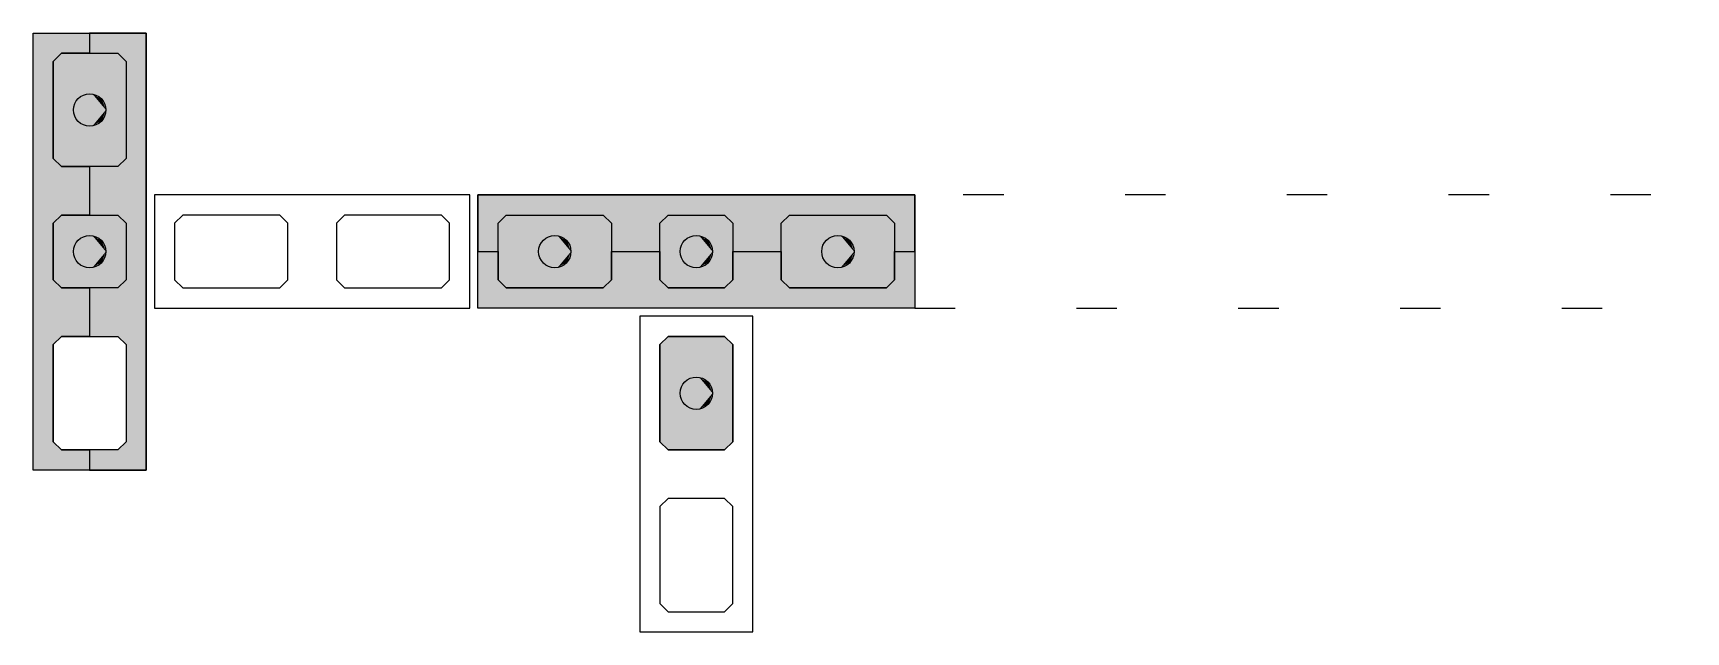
# Model space of a CAD drawing. Extents: x -1.9 to 86, y -1.6 to 60.9.
# Drawn here: x 22.161 to 26.247, y 42.247 to 43.727 of the extents above; entities that cross this region are included whole.
import ezdxf

# ---------------------------------------------------------------- set-up
doc = ezdxf.new("R2010")
doc.units = 0
doc.header["$MEASUREMENT"] = 0
doc.linetypes.add('ESTILO_TQS_0002', pattern=[0.4, 0.1, -0.3])
for name, color, linetype in [('PENA_01', 1, 'CONTINUOUS'), ('PENA_02', 2, 'CONTINUOUS'), ('PENA_03', 3, 'CONTINUOUS'), ('PENA_11', 252, 'CONTINUOUS'), ('PENA_19', 240, 'CONTINUOUS')]:
    doc.layers.add(name, color=color, linetype=linetype)

msp = doc.modelspace()

# ---------------------------------------------------------------- linework, layer by layer
at = {"layer": 'PENA_01', "linetype": 'Continuous'}
for points in [[(22.3706, 43.6771), (22.3906, 43.6571), (22.3906, 43.4171), (22.3706, 43.3971), (22.2306, 43.3971), (22.2106, 43.4171), (22.2106, 43.6571), (22.2306, 43.6771), (22.3706, 43.6771)], [(22.3706, 43.2771), (22.3906, 43.2571), (22.3906, 43.1171), (22.3706, 43.0971), (22.2306, 43.0971), (22.2106, 43.1171), (22.2106, 43.2571), (22.2306, 43.2771), (22.3706, 43.2771)], [(22.7906, 43.2571), (22.7706, 43.2771), (22.5306, 43.2771), (22.5106, 43.2571), (22.5106, 43.1171), (22.5306, 43.0971), (22.7706, 43.0971), (22.7906, 43.1171), (22.7906, 43.2571)], [(23.1906, 43.2571), (23.1706, 43.2771), (22.9306, 43.2771), (22.9106, 43.2571), (22.9106, 43.1171), (22.9306, 43.0971), (23.1706, 43.0971), (23.1906, 43.1171), (23.1906, 43.2571)], [(23.3106, 43.2571), (23.3306, 43.2771), (23.5706, 43.2771), (23.5906, 43.2571), (23.5906, 43.1171), (23.5706, 43.0971), (23.3306, 43.0971), (23.3106, 43.1171), (23.3106, 43.2571)], [(23.7106, 43.2571), (23.7306, 43.2771), (23.8706, 43.2771), (23.8906, 43.2571), (23.8906, 43.1171), (23.8706, 43.0971), (23.7306, 43.0971), (23.7106, 43.1171), (23.7106, 43.2571)], [(24.0106, 43.2571), (24.0306, 43.2771), (24.2706, 43.2771), (24.2906, 43.2571), (24.2906, 43.1171), (24.2706, 43.0971), (24.0306, 43.0971), (24.0106, 43.1171), (24.0106, 43.2571)], [(22.3706, 42.9771), (22.3906, 42.9571), (22.3906, 42.7171), (22.3706, 42.6971), (22.2306, 42.6971), (22.2106, 42.7171), (22.2106, 42.9571), (22.2306, 42.9771), (22.3706, 42.9771)], [(23.8706, 42.6971), (23.8906, 42.7171), (23.8906, 42.9571), (23.8706, 42.9771), (23.7306, 42.9771), (23.7106, 42.9571), (23.7106, 42.7171), (23.7306, 42.6971), (23.8706, 42.6971)], [(23.8706, 42.2971), (23.8906, 42.3171), (23.8906, 42.5571), (23.8706, 42.5771), (23.7306, 42.5771), (23.7106, 42.5571), (23.7106, 42.3171), (23.7306, 42.2971), (23.8706, 42.2971)]]:
    msp.add_lwpolyline(points, dxfattribs=at)
at = {"layer": 'PENA_02', "linetype": 'Continuous'}
for p, q in [((22.1606, 42.6471), (22.1606, 43.7271)), ((22.1606, 43.7271), (22.4406, 43.7271)), ((22.4406, 43.7271), (22.4406, 42.6471)), ((23.2606, 43.3271), (24.3406, 43.3271)), ((23.2606, 43.0471), (23.2606, 43.3271)), ((24.3406, 43.3271), (24.3406, 43.0471)), ((24.3406, 43.0471), (23.2606, 43.0471)), ((22.4406, 42.6471), (22.1606, 42.6471))]:
    msp.add_line(p, q, dxfattribs=at)
for points in [[(23.2406, 43.3271), (22.4606, 43.3271), (22.4606, 43.0471), (23.2406, 43.0471), (23.2406, 43.3271)], [(23.9406, 42.2471), (23.9406, 43.0271), (23.6606, 43.0271), (23.6606, 42.2471), (23.9406, 42.2471)]]:
    msp.add_lwpolyline(points, dxfattribs=at)
at = {"layer": 'PENA_03', "linetype": 'Continuous'}
for points in [[(22.2306, 43.3971), (22.2106, 43.4171), (22.2106, 43.6571), (22.2306, 43.6771), (22.3706, 43.6771), (22.3906, 43.6571), (22.3906, 43.4171), (22.3706, 43.3971), (22.2306, 43.3971)], [(22.3906, 43.1171), (22.3706, 43.0971), (22.2306, 43.0971), (22.2106, 43.1171), (22.2106, 43.2571), (22.2306, 43.2771), (22.3706, 43.2771), (22.3906, 43.2571), (22.3906, 43.1171)], [(23.5906, 43.1171), (23.5706, 43.0971), (23.3306, 43.0971), (23.3106, 43.1171), (23.3106, 43.2571), (23.3306, 43.2771), (23.5706, 43.2771), (23.5906, 43.2571), (23.5906, 43.1171)], [(23.8906, 43.1171), (23.8706, 43.0971), (23.7306, 43.0971), (23.7106, 43.1171), (23.7106, 43.2571), (23.7306, 43.2771), (23.8706, 43.2771), (23.8906, 43.2571), (23.8906, 43.1171)], [(24.2906, 43.1171), (24.2706, 43.0971), (24.0306, 43.0971), (24.0106, 43.1171), (24.0106, 43.2571), (24.0306, 43.2771), (24.2706, 43.2771), (24.2906, 43.2571), (24.2906, 43.1171)], [(23.7306, 42.6971), (23.7106, 42.7171), (23.7106, 42.9571), (23.7306, 42.9771), (23.8706, 42.9771), (23.8906, 42.9571), (23.8906, 42.7171), (23.8706, 42.6971), (23.7306, 42.6971)]]:
    msp.add_lwpolyline(points, dxfattribs=at)
at = {"layer": 'PENA_03', "linetype": 'ESTILO_TQS_0002'}
msp.add_lwpolyline([(24.3406, 43.3271), (24.3406, 43.0471), (27.3606, 43.0471), (27.3606, 43.3271), (24.3406, 43.3271)], dxfattribs=at)
at = {"layer": 'PENA_03', "linetype": 'Continuous'}
for centre in [(22.3006, 43.5371), (22.3006, 43.1871), (23.4506, 43.1871), (23.8006, 43.1871), (24.1506, 43.1871), (23.8006, 42.8371)]:
    msp.add_circle(centre, 0.04, dxfattribs=at)
for points in [[(22.3406, 43.5371), (22.2806, 43.5718), (22.2631, 43.5508)], [(22.3406, 43.5371), (22.3076, 43.5765), (22.2806, 43.5718)], [(22.3406, 43.5371), (22.3313, 43.5628), (22.3076, 43.5765)], [(22.3406, 43.5371), (22.2631, 43.5508), (22.2631, 43.5234)], [(22.3406, 43.5371), (22.2631, 43.5234), (22.2806, 43.5025)], [(22.3406, 43.5371), (22.2806, 43.5025), (22.3076, 43.4977)], [(22.3406, 43.5371), (22.3076, 43.4977), (22.3313, 43.5114)], [(22.3406, 43.5371), (22.3313, 43.5114), (22.3406, 43.5371)], [(22.3406, 43.1871), (22.2806, 43.2218), (22.2631, 43.2008)], [(22.3406, 43.1871), (22.2631, 43.2008), (22.2631, 43.1734)], [(22.3406, 43.1871), (22.3076, 43.2265), (22.2806, 43.2218)], [(22.3406, 43.1871), (22.3313, 43.2128), (22.3076, 43.2265)], [(23.4906, 43.1871), (23.4306, 43.2218), (23.4131, 43.2008)], [(23.4906, 43.1871), (23.4131, 43.2008), (23.4131, 43.1734)], [(23.4906, 43.1871), (23.4576, 43.2265), (23.4306, 43.2218)], [(23.4906, 43.1871), (23.4813, 43.2128), (23.4576, 43.2265)], [(23.8406, 43.1871), (23.7806, 43.2218), (23.7631, 43.2008)], [(23.8406, 43.1871), (23.7631, 43.2008), (23.7631, 43.1734)], [(23.8406, 43.1871), (23.8076, 43.2265), (23.7806, 43.2218)], [(23.8406, 43.1871), (23.8313, 43.2128), (23.8076, 43.2265)], [(24.1906, 43.1871), (24.1306, 43.2218), (24.1131, 43.2008)], [(24.1906, 43.1871), (24.1131, 43.2008), (24.1131, 43.1734)], [(24.1906, 43.1871), (24.1576, 43.2265), (24.1306, 43.2218)], [(24.1906, 43.1871), (24.1813, 43.2128), (24.1576, 43.2265)], [(22.3406, 43.1871), (22.2631, 43.1734), (22.2806, 43.1525)], [(22.3406, 43.1871), (22.2806, 43.1525), (22.3076, 43.1477)], [(22.3406, 43.1871), (22.3076, 43.1477), (22.3313, 43.1614)], [(22.3406, 43.1871), (22.3313, 43.1614), (22.3406, 43.1871)], [(23.4906, 43.1871), (23.4131, 43.1734), (23.4306, 43.1525)], [(23.4906, 43.1871), (23.4306, 43.1525), (23.4576, 43.1477)], [(23.4906, 43.1871), (23.4576, 43.1477), (23.4813, 43.1614)], [(23.4906, 43.1871), (23.4813, 43.1614), (23.4906, 43.1871)], [(23.8406, 43.1871), (23.7631, 43.1734), (23.7806, 43.1525)], [(23.8406, 43.1871), (23.7806, 43.1525), (23.8076, 43.1477)], [(23.8406, 43.1871), (23.8076, 43.1477), (23.8313, 43.1614)], [(23.8406, 43.1871), (23.8313, 43.1614), (23.8406, 43.1871)], [(24.1906, 43.1871), (24.1131, 43.1734), (24.1306, 43.1525)], [(24.1906, 43.1871), (24.1306, 43.1525), (24.1576, 43.1477)], [(24.1906, 43.1871), (24.1576, 43.1477), (24.1813, 43.1614)], [(24.1906, 43.1871), (24.1813, 43.1614), (24.1906, 43.1871)], [(23.8406, 42.8371), (23.7806, 42.8718), (23.7631, 42.8508)], [(23.8406, 42.8371), (23.8076, 42.8765), (23.7806, 42.8718)], [(23.8406, 42.8371), (23.8313, 42.8628), (23.8076, 42.8765)], [(23.8406, 42.8371), (23.7631, 42.8508), (23.7631, 42.8234)], [(23.8406, 42.8371), (23.7631, 42.8234), (23.7806, 42.8025)], [(23.8406, 42.8371), (23.7806, 42.8025), (23.8076, 42.7977)], [(23.8406, 42.8371), (23.8076, 42.7977), (23.8313, 42.8114)], [(23.8406, 42.8371), (23.8313, 42.8114), (23.8406, 42.8371)]]:
    msp.add_solid(points, dxfattribs=at)
at = {"layer": 'PENA_11', "linetype": 'Continuous'}
for points in [[(22.2306, 43.3971), (22.2106, 43.6571), (22.2306, 43.6771)], [(22.2306, 43.3971), (22.2106, 43.4171), (22.2106, 43.6571)], [(22.2306, 43.3971), (22.2306, 43.6771), (22.3706, 43.6771)], [(22.2306, 43.3971), (22.3706, 43.6771), (22.3906, 43.6571)], [(22.2306, 43.3971), (22.3906, 43.6571), (22.3906, 43.4171)], [(22.2306, 43.3971), (22.3906, 43.4171), (22.3706, 43.3971)], [(22.2306, 43.3971), (22.3706, 43.3971), (22.2306, 43.3971)], [(22.3906, 43.1171), (22.2106, 43.2571), (22.2306, 43.2771)], [(22.3906, 43.1171), (22.2106, 43.1171), (22.2106, 43.2571)], [(22.3906, 43.1171), (22.2306, 43.2771), (22.3706, 43.2771)], [(22.3906, 43.1171), (22.3706, 43.2771), (22.3906, 43.2571)], [(22.3906, 43.1171), (22.3906, 43.2571), (22.3906, 43.1171)], [(23.5906, 43.1171), (23.3106, 43.2571), (23.3306, 43.2771)], [(23.5906, 43.1171), (23.3106, 43.1171), (23.3106, 43.2571)], [(23.5906, 43.1171), (23.3306, 43.2771), (23.5706, 43.2771)], [(23.5906, 43.1171), (23.5706, 43.2771), (23.5906, 43.2571)], [(23.5906, 43.1171), (23.5906, 43.2571), (23.5906, 43.1171)], [(23.8906, 43.1171), (23.7106, 43.2571), (23.7306, 43.2771)], [(23.8906, 43.1171), (23.7106, 43.1171), (23.7106, 43.2571)], [(23.8906, 43.1171), (23.7306, 43.2771), (23.8706, 43.2771)], [(23.8906, 43.1171), (23.8706, 43.2771), (23.8906, 43.2571)], [(23.8906, 43.1171), (23.8906, 43.2571), (23.8906, 43.1171)], [(24.2906, 43.1171), (24.0106, 43.2571), (24.0306, 43.2771)], [(24.2906, 43.1171), (24.0106, 43.1171), (24.0106, 43.2571)], [(24.2906, 43.1171), (24.0306, 43.2771), (24.2706, 43.2771)], [(24.2906, 43.1171), (24.2706, 43.2771), (24.2906, 43.2571)], [(24.2906, 43.1171), (24.2906, 43.2571), (24.2906, 43.1171)], [(22.3906, 43.1171), (22.2306, 43.0971), (22.2106, 43.1171)], [(22.3906, 43.1171), (22.3706, 43.0971), (22.2306, 43.0971)], [(23.5906, 43.1171), (23.3306, 43.0971), (23.3106, 43.1171)], [(23.5906, 43.1171), (23.5706, 43.0971), (23.3306, 43.0971)], [(23.8906, 43.1171), (23.7306, 43.0971), (23.7106, 43.1171)], [(23.8906, 43.1171), (23.8706, 43.0971), (23.7306, 43.0971)], [(24.2906, 43.1171), (24.0306, 43.0971), (24.0106, 43.1171)], [(24.2906, 43.1171), (24.2706, 43.0971), (24.0306, 43.0971)], [(23.7306, 42.6971), (23.7106, 42.9571), (23.7306, 42.9771)], [(23.7306, 42.6971), (23.7106, 42.7171), (23.7106, 42.9571)], [(23.7306, 42.6971), (23.7306, 42.9771), (23.8706, 42.9771)], [(23.7306, 42.6971), (23.8706, 42.9771), (23.8906, 42.9571)], [(23.7306, 42.6971), (23.8906, 42.9571), (23.8906, 42.7171)], [(23.7306, 42.6971), (23.8906, 42.7171), (23.8706, 42.6971)], [(23.7306, 42.6971), (23.8706, 42.6971), (23.7306, 42.6971)]]:
    msp.add_solid(points, dxfattribs=at)
at = {"layer": 'PENA_19', "linetype": 'Continuous'}
for points in [[(22.3006, 43.7271), (22.3006, 43.6771), (22.2306, 43.6771), (22.2106, 43.6571), (22.2106, 43.4171), (22.2306, 43.3971), (22.3006, 43.3971), (22.3006, 43.2771), (22.2306, 43.2771), (22.2106, 43.2571), (22.2106, 43.1171), (22.2306, 43.0971), (22.3006, 43.0971), (22.3006, 42.9771), (22.2306, 42.9771), (22.2106, 42.9571), (22.2106, 42.7171), (22.2306, 42.6971), (22.3006, 42.6971), (22.3006, 42.6471), (22.1606, 42.6471), (22.1606, 43.7271), (22.3006, 43.7271)], [(22.3006, 43.7271), (22.3006, 43.6771), (22.3706, 43.6771), (22.3906, 43.6571), (22.3906, 43.4171), (22.3706, 43.3971), (22.3006, 43.3971), (22.3006, 43.2771), (22.3706, 43.2771), (22.3906, 43.2571), (22.3906, 43.1171), (22.3706, 43.0971), (22.3006, 43.0971), (22.3006, 42.9771), (22.3706, 42.9771), (22.3906, 42.9571), (22.3906, 42.7171), (22.3706, 42.6971), (22.3006, 42.6971), (22.3006, 42.6471), (22.4406, 42.6471), (22.4406, 43.7271), (22.3006, 43.7271)], [(23.2606, 43.1871), (23.3106, 43.1871), (23.3106, 43.2571), (23.3306, 43.2771), (23.5706, 43.2771), (23.5906, 43.2571), (23.5906, 43.1871), (23.7106, 43.1871), (23.7106, 43.2571), (23.7306, 43.2771), (23.8706, 43.2771), (23.8906, 43.2571), (23.8906, 43.1871), (24.0106, 43.1871), (24.0106, 43.2571), (24.0306, 43.2771), (24.2706, 43.2771), (24.2906, 43.2571), (24.2906, 43.1871), (24.3406, 43.1871), (24.3406, 43.3271), (23.2606, 43.3271), (23.2606, 43.1871)], [(23.2606, 43.1871), (23.3106, 43.1871), (23.3106, 43.1171), (23.3306, 43.0971), (23.5706, 43.0971), (23.5906, 43.1171), (23.5906, 43.1871), (23.7106, 43.1871), (23.7106, 43.1171), (23.7306, 43.0971), (23.8706, 43.0971), (23.8906, 43.1171), (23.8906, 43.1871), (24.0106, 43.1871), (24.0106, 43.1171), (24.0306, 43.0971), (24.2706, 43.0971), (24.2906, 43.1171), (24.2906, 43.1871), (24.3406, 43.1871), (24.3406, 43.0471), (23.2606, 43.0471), (23.2606, 43.1871)]]:
    msp.add_lwpolyline(points, dxfattribs=at)
for points in [[(22.2306, 43.6771), (22.2106, 43.6571), (22.1606, 43.7271)], [(22.2306, 43.6771), (22.1606, 43.7271), (22.3006, 43.7271)], [(22.1606, 43.7271), (22.2106, 43.6571), (22.1606, 42.6471)], [(22.2306, 43.6771), (22.3006, 43.7271), (22.3006, 43.6771)], [(22.3006, 43.7271), (22.3706, 43.6771), (22.4406, 43.7271)], [(22.3006, 43.7271), (22.3006, 43.6771), (22.3706, 43.6771)], [(22.4406, 43.7271), (22.3706, 43.6771), (22.3906, 43.6571)], [(22.4406, 43.7271), (22.3906, 43.6571), (22.4406, 42.6471)], [(22.1606, 42.6471), (22.2106, 43.6571), (22.2106, 42.7171)], [(22.2106, 42.7171), (22.2106, 43.6571), (22.2106, 43.4171)], [(22.4406, 42.6471), (22.3906, 43.6571), (22.3906, 43.4171)], [(22.2106, 43.4171), (22.2106, 42.7171), (22.2106, 43.2571)], [(22.2306, 43.3971), (22.2106, 43.2571), (22.2106, 43.4171)], [(22.3906, 43.2571), (22.3906, 43.4171), (22.3706, 43.3971)], [(22.4406, 42.6471), (22.3906, 43.4171), (22.3906, 43.2571)], [(22.2306, 43.2771), (22.2106, 43.2571), (22.2306, 43.3971)], [(22.2306, 43.2771), (22.2306, 43.3971), (22.3006, 43.3971)], [(22.2306, 43.2771), (22.3006, 43.3971), (22.3006, 43.2771)], [(22.3706, 43.3971), (22.3006, 43.3971), (22.3706, 43.2771)], [(22.3006, 43.3971), (22.3006, 43.2771), (22.3706, 43.2771)], [(22.3906, 43.2571), (22.3706, 43.3971), (22.3706, 43.2771)], [(24.3406, 43.3271), (23.2606, 43.3271), (23.3306, 43.2771)], [(23.2606, 43.3271), (23.2606, 43.1871), (23.3106, 43.1871)], [(23.2606, 43.3271), (23.3106, 43.1871), (23.3106, 43.2571)], [(23.2606, 43.3271), (23.3106, 43.2571), (23.3306, 43.2771)], [(24.3406, 43.3271), (23.3306, 43.2771), (23.5706, 43.2771)], [(24.3406, 43.3271), (23.5706, 43.2771), (23.7306, 43.2771)], [(24.3406, 43.3271), (23.7306, 43.2771), (23.8706, 43.2771)], [(24.3406, 43.3271), (23.8706, 43.2771), (23.8906, 43.2571)], [(24.3406, 43.3271), (23.8906, 43.2571), (24.0306, 43.2771)], [(24.3406, 43.3271), (24.0306, 43.2771), (24.2706, 43.2771)], [(24.3406, 43.3271), (24.2706, 43.2771), (24.2906, 43.2571)], [(24.3406, 43.3271), (24.2906, 43.2571), (24.3406, 43.1871)], [(22.2106, 43.2571), (22.2106, 42.7171), (22.2106, 43.1171)], [(22.3906, 43.1171), (22.4406, 42.6471), (22.3906, 43.2571)], [(23.5906, 43.2571), (23.7306, 43.2771), (23.5706, 43.2771)], [(23.5906, 43.2571), (23.7106, 43.2571), (23.7306, 43.2771)], [(23.5906, 43.2571), (23.5906, 43.1871), (23.7106, 43.1871)], [(23.5906, 43.2571), (23.7106, 43.1871), (23.7106, 43.2571)], [(23.8906, 43.2571), (24.0106, 43.2571), (24.0306, 43.2771)], [(23.8906, 43.2571), (23.8906, 43.1871), (24.0106, 43.1871)], [(23.8906, 43.2571), (24.0106, 43.1871), (24.0106, 43.2571)], [(24.3406, 43.1871), (24.2906, 43.2571), (24.2906, 43.1871)], [(23.2606, 43.0471), (23.2606, 43.1871), (23.3106, 43.1871)], [(23.2606, 43.0471), (23.3106, 43.1871), (23.3106, 43.1171)], [(23.5906, 43.1171), (23.5906, 43.1871), (23.7106, 43.1871)], [(23.5906, 43.1171), (23.7106, 43.1871), (23.7106, 43.1171)], [(23.8906, 43.1171), (23.8906, 43.1871), (24.0106, 43.1871)], [(23.8906, 43.1171), (24.0106, 43.1871), (24.0106, 43.1171)], [(24.3406, 43.0471), (24.2906, 43.1171), (24.3406, 43.1871)], [(24.3406, 43.1871), (24.2906, 43.1171), (24.2906, 43.1871)], [(22.2106, 42.7171), (22.2106, 42.9571), (22.2106, 43.1171)], [(22.2306, 43.0971), (22.2106, 42.9571), (22.2106, 43.1171)], [(22.3706, 43.0971), (22.3906, 42.9571), (22.3906, 43.1171)], [(22.3906, 42.9571), (22.4406, 42.6471), (22.3906, 43.1171)], [(23.2606, 43.0471), (23.3106, 43.1171), (23.3306, 43.0971)], [(23.5906, 43.1171), (23.7306, 43.0971), (23.5706, 43.0971)], [(23.5906, 43.1171), (23.7106, 43.1171), (23.7306, 43.0971)], [(24.3406, 43.0471), (23.8706, 43.0971), (23.8906, 43.1171)], [(24.3406, 43.0471), (23.8906, 43.1171), (24.0306, 43.0971)], [(23.8906, 43.1171), (24.0106, 43.1171), (24.0306, 43.0971)], [(24.3406, 43.0471), (24.2706, 43.0971), (24.2906, 43.1171)], [(22.2306, 43.0971), (22.2306, 42.9771), (22.2106, 42.9571)], [(22.3006, 43.0971), (22.2306, 42.9771), (22.2306, 43.0971)], [(22.3006, 43.0971), (22.3006, 42.9771), (22.2306, 42.9771)], [(22.3006, 43.0971), (22.3706, 42.9771), (22.3706, 43.0971)], [(22.3706, 42.9771), (22.3006, 43.0971), (22.3006, 42.9771)], [(22.3706, 42.9771), (22.3906, 42.9571), (22.3706, 43.0971)], [(24.3406, 43.0471), (23.2606, 43.0471), (23.3306, 43.0971)], [(24.3406, 43.0471), (23.3306, 43.0971), (23.5706, 43.0971)], [(24.3406, 43.0471), (23.5706, 43.0971), (23.7306, 43.0971)], [(24.3406, 43.0471), (23.7306, 43.0971), (23.8706, 43.0971)], [(24.3406, 43.0471), (24.0306, 43.0971), (24.2706, 43.0971)], [(22.4406, 42.6471), (22.3906, 42.9571), (22.3906, 42.7171)], [(22.2306, 42.6971), (22.1606, 42.6471), (22.2106, 42.7171)], [(22.4406, 42.6471), (22.3906, 42.7171), (22.3706, 42.6971)], [(22.3006, 42.6471), (22.1606, 42.6471), (22.2306, 42.6971)], [(22.3006, 42.6971), (22.3006, 42.6471), (22.2306, 42.6971)], [(22.4406, 42.6471), (22.3706, 42.6971), (22.3006, 42.6971)], [(22.4406, 42.6471), (22.3006, 42.6971), (22.3006, 42.6471)]]:
    msp.add_solid(points, dxfattribs=at)

doc.saveas('drawing.dxf')
